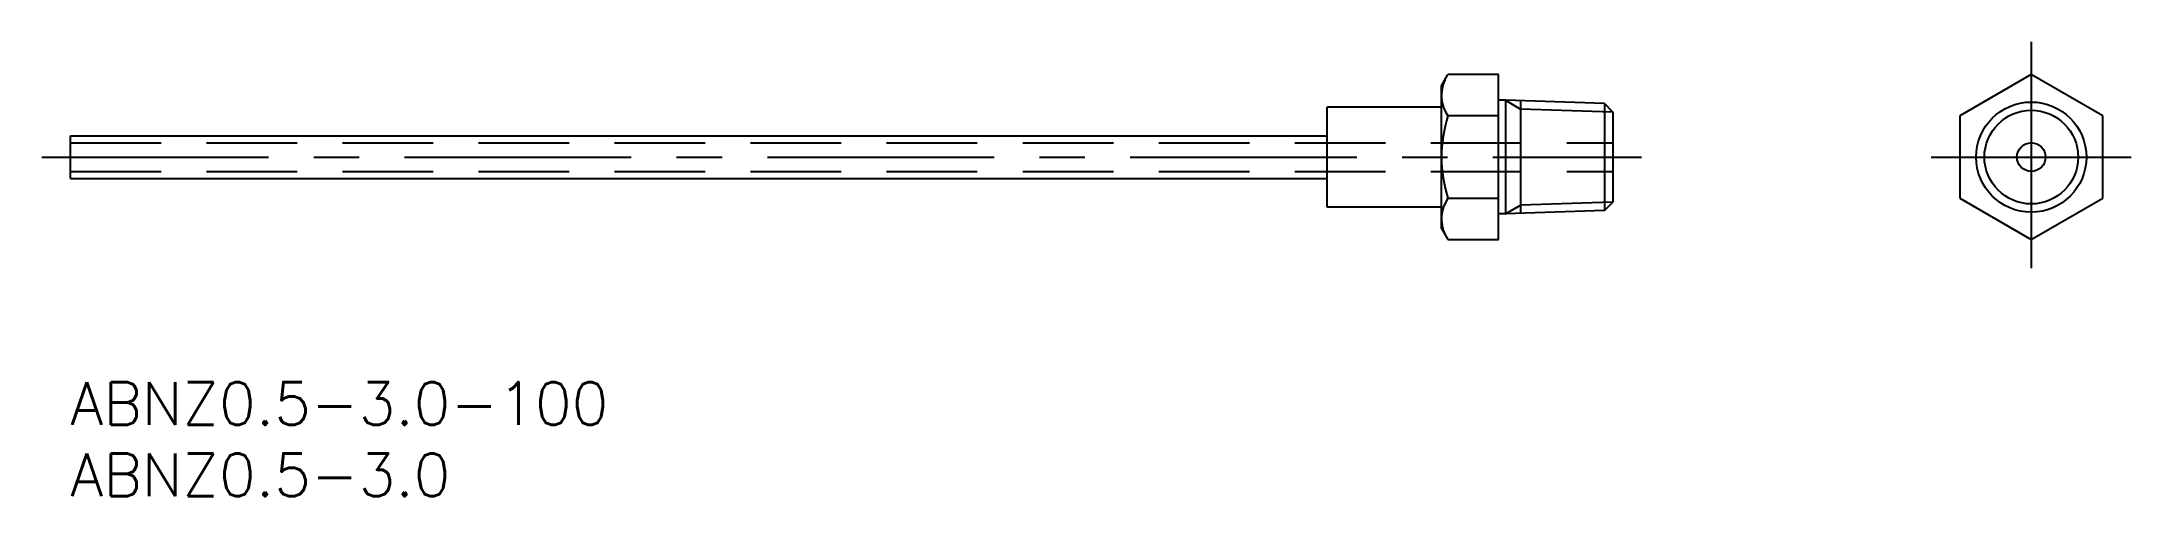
# Model space of a CAD drawing. Extents: x -2 to 144, y -8 to 24.
import ezdxf

# ---------------------------------------------------------------- set-up
doc = ezdxf.new("R2010")
doc.units = 0
doc.header["$LTSCALE"] = 0.5
doc.linetypes.add('CENTER', pattern=[50.8, 31.75, -6.35, 6.35, -6.35])
doc.linetypes.add('DASHED', pattern=[19.05, 12.7, -6.35])
for name, color, linetype in [('MSM_CENTER', 1, 'CENTER'), ('MSM_CONTINUOUS', 7, 'CONTINUOUS'), ('MSM_DASHED', 4, 'DASHED'), ('MSM_NARROW', 5, 'CONTINUOUS'), ('MSM_PART_NUMBER', 7, 'CONTINUOUS')]:
    doc.layers.add(name, color=color, linetype=linetype)
doc.styles.get("Standard").update_dxf_attribs({"font": 'txt.shx', "height": 3, "bigfont": 'bigfont.shx'})

# ---------------------------------------------------------------- blocks, each defined once
blk = doc.blocks.new('*U8')
at = {"layer": 'MSM_PART_NUMBER'}
blk.add_text('ABNZ0.5-3.0-100', height=3, dxfattribs=at).set_placement((0, -3))
blk = doc.blocks.new('*U9')
at = {"layer": 'MSM_PART_NUMBER'}
blk.add_text('ABNZ0.5-3.0', height=3, dxfattribs=at).set_placement((0, -8))

msp = doc.modelspace()

# ---------------------------------------------------------------- linework, layer by layer
at = {"layer": 'MSM_CENTER'}
for p, q in [((137.29, 23.86), (137.29, 7.69)), ((-2, 15.77), (110, 15.77)), ((130.29, 15.77), (144.29, 15.77))]:
    msp.add_line(p, q, dxfattribs=at)
at = {"layer": 'MSM_CONTINUOUS'}
for p, q in [((96, 20.77), (96.45, 21.55)), ((96, 10.77), (96, 20.77)), ((100, 21.55), (96.45, 21.55)), ((100, 10), (100, 21.55)), ((137.29, 21.55), (132.29, 18.66)), ((142.29, 18.66), (137.29, 21.55)), ((88, 12.27), (88, 19.27)), ((96, 19.27), (88, 19.27)), ((100.47, 19.75), (100, 19.75)), ((100.47, 19.75), (100.47, 11.8)), ((107.4, 19.53), (100.47, 19.75)), ((101.53, 19.71), (101.53, 11.83)), ((107.4, 19.53), (108, 18.93)), ((107.4, 19.53), (107.4, 12.02)), ((100, 18.66), (96.45, 18.66)), ((108, 18.93), (108, 12.62)), ((132.29, 18.66), (132.29, 12.89)), ((142.29, 12.89), (142.29, 18.66)), ((0, 14.27), (0, 17.27)), ((0, 17.27), (88, 17.27)), ((0, 14.27), (88, 14.27)), ((96, 12.27), (88, 12.27)), ((96.45, 12.89), (100, 12.89)), ((100.47, 11.8), (100, 11.8)), ((107.4, 12.02), (100.47, 11.8)), ((107.4, 12.02), (108, 12.62)), ((132.29, 12.89), (137.29, 10)), ((137.29, 10), (142.29, 12.89)), ((96, 10.77), (96.45, 10)), ((96.45, 10), (100, 10))]:
    msp.add_line(p, q, dxfattribs=at)
for radius in [3.86, 1]:
    msp.add_circle((137.29, 15.77), radius, dxfattribs=at)
for centre, radius, start, end in [((98.56, 20.1), 2.56, 154.3842, 214.3842), ((105.55, 15.77), 9.55, 162.412, 197.588), ((98.56, 11.44), 2.56, 145.6158, 205.6158)]:
    msp.add_arc(centre, radius, start, end, dxfattribs=at)
at = {"layer": 'MSM_DASHED'}
for p, q in [((0, 16.77), (108, 16.77)), ((0, 14.77), (108, 14.77))]:
    msp.add_line(p, q, dxfattribs=at)
at = {"layer": 'MSM_NARROW'}
for p, q in [((100.47, 19.75), (101.53, 19.13)), ((108, 18.93), (101.53, 19.13)), ((100.47, 11.8), (101.53, 12.41)), ((108, 12.62), (101.53, 12.41))]:
    msp.add_line(p, q, dxfattribs=at)
msp.add_circle((137.29, 15.77), 3.28, dxfattribs=at)

# ---------------------------------------------------------------- block references
at = {"layer": 'MSM_CONTINUOUS'}
for name in ['*U8', '*U9']:
    msp.add_blockref(name, (0, 0), dxfattribs=at)

doc.saveas('drawing.dxf')
